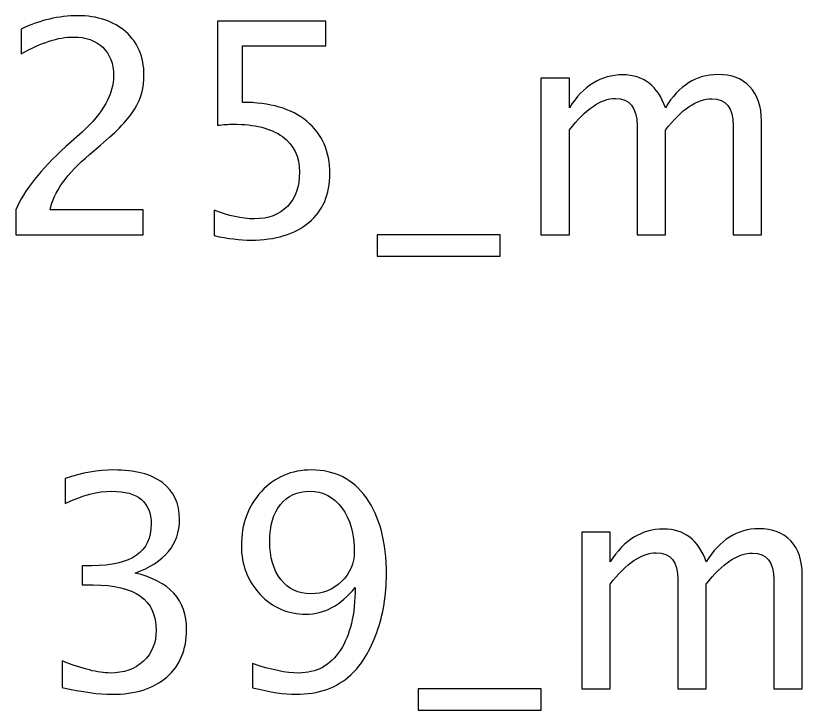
# Model space of a CAD drawing. Header units: centimetres. Extents: x -26.9 to 37.3, y -43.5 to 43.3.
# Drawn here: x -26.93 to -23.55, y 33.176 to 36.16 of the extents above; entities that cross this region are included whole.
import ezdxf

# ---------------------------------------------------------------- set-up
doc = ezdxf.new("R2010")
doc.units = ezdxf.units.CM
doc.header["$MEASUREMENT"] = 0
doc.layers.add('Layer 1', color=7, linetype='Continuous')

msp = doc.modelspace()

# ---------------------------------------------------------------- linework, layer by layer
at = {"layer": 'Layer 1'}
for points, knots in [([(-26.93038, 35.21887), (-26.93038, 35.21887), (-26.93038, 35.32555), (-26.93038, 35.32555), (-26.93038, 35.32555), (-26.89482, 35.40874), (-26.82306, 35.49954), (-26.7149, 35.59754), (-26.7149, 35.59754), (-26.7149, 35.59754), (-26.64505, 35.6602), (-26.64505, 35.6602), (-26.64505, 35.6602), (-26.55509, 35.7419), (-26.51001, 35.82276), (-26.51001, 35.90319), (-26.51001, 35.90319), (-26.51001, 35.95462), (-26.52546, 35.99484), (-26.55615, 36.02426), (-26.55615, 36.02426), (-26.58684, 36.05368), (-26.62939, 36.0685), (-26.68336, 36.0685), (-26.68336, 36.0685), (-26.74644, 36.0685), (-26.82116, 36.04437), (-26.90752, 35.99611), (-26.90752, 35.99611), (-26.90752, 35.99611), (-26.90752, 36.10279), (-26.90752, 36.10279), (-26.90752, 36.10279), (-26.82603, 36.14089), (-26.74496, 36.15994), (-26.6641, 36.15994), (-26.6641, 36.15994), (-26.57817, 36.15994), (-26.50916, 36.13687), (-26.45709, 36.09051), (-26.45709, 36.09051), (-26.40523, 36.04416), (-26.3792, 35.98278), (-26.3792, 35.90615), (-26.3792, 35.90615), (-26.3792, 35.85112), (-26.39232, 35.80222), (-26.41857, 35.75968), (-26.41857, 35.75968), (-26.44503, 35.71692), (-26.49392, 35.66528), (-26.56568, 35.60432), (-26.56568, 35.60432), (-26.56568, 35.60432), (-26.61288, 35.5641), (-26.61288, 35.5641), (-26.61288, 35.5641), (-26.71109, 35.48091), (-26.76782, 35.40133), (-26.78306, 35.32555), (-26.78306, 35.32555), (-26.78306, 35.32555), (-26.38301, 35.32555), (-26.38301, 35.32555), (-26.38301, 35.32555), (-26.38301, 35.32555), (-26.38301, 35.21887), (-26.38301, 35.21887), (-26.38301, 35.21887), (-26.38301, 35.21887), (-26.93038, 35.21887), (-26.93038, 35.21887)], [0, 0, 0, 0, 0.0526316, 0.0526316, 0.0526316, 0.0526316, 0.1052632, 0.1052632, 0.1052632, 0.1052632, 0.1578947, 0.1578947, 0.1578947, 0.1578947, 0.2105263, 0.2105263, 0.2105263, 0.2105263, 0.2631579, 0.2631579, 0.2631579, 0.2631579, 0.3157895, 0.3157895, 0.3157895, 0.3157895, 0.3684211, 0.3684211, 0.3684211, 0.3684211, 0.4210526, 0.4210526, 0.4210526, 0.4210526, 0.4736842, 0.4736842, 0.4736842, 0.4736842, 0.5263158, 0.5263158, 0.5263158, 0.5263158, 0.5789474, 0.5789474, 0.5789474, 0.5789474, 0.6315789, 0.6315789, 0.6315789, 0.6315789, 0.6842105, 0.6842105, 0.6842105, 0.6842105, 0.7368421, 0.7368421, 0.7368421, 0.7368421, 0.7894737, 0.7894737, 0.7894737, 0.7894737, 0.8421053, 0.8421053, 0.8421053, 0.8421053, 0.8947368, 0.8947368, 0.8947368, 0.8947368, 1, 1, 1, 1]), ([(-26.07779, 35.21506), (-26.07779, 35.21506), (-26.07779, 35.32428), (-26.07779, 35.32428), (-26.07779, 35.32428), (-26.01704, 35.29973), (-25.95947, 35.28745), (-25.90443, 35.28745), (-25.90443, 35.28745), (-25.84432, 35.28745), (-25.79691, 35.30523), (-25.76241, 35.34079), (-25.76241, 35.34079), (-25.7279, 35.37635), (-25.71076, 35.42525), (-25.71076, 35.48748), (-25.71076, 35.48748), (-25.71076, 35.55436), (-25.7351, 35.60559), (-25.78378, 35.64093), (-25.78378, 35.64093), (-25.83247, 35.67628), (-25.90295, 35.69385), (-25.99503, 35.69385), (-25.99503, 35.69385), (-26.01641, 35.69385), (-26.03905, 35.69237), (-26.06255, 35.68941), (-26.06255, 35.68941), (-26.06255, 35.68941), (-26.06255, 36.13708), (-26.06255, 36.13708), (-26.06255, 36.13708), (-26.06255, 36.13708), (-25.59773, 36.13708), (-25.59773, 36.13708), (-25.59773, 36.13708), (-25.59773, 36.13708), (-25.59773, 36.0304), (-25.59773, 36.0304), (-25.59773, 36.0304), (-25.59773, 36.0304), (-25.95587, 36.0304), (-25.95587, 36.0304), (-25.95587, 36.0304), (-25.95587, 36.0304), (-25.95587, 35.78783), (-25.95587, 35.78783), (-25.95587, 35.78783), (-25.83776, 35.78783), (-25.74568, 35.76074), (-25.67943, 35.70655), (-25.67943, 35.70655), (-25.61318, 35.65258), (-25.57995, 35.57765), (-25.57995, 35.48176), (-25.57995, 35.48176), (-25.57995, 35.39244), (-25.61001, 35.32259), (-25.67012, 35.272), (-25.67012, 35.272), (-25.73023, 35.22141), (-25.81321, 35.19601), (-25.91904, 35.19601), (-25.91904, 35.19601), (-25.96624, 35.19601), (-26.01916, 35.20236), (-26.07779, 35.21506)], [0, 0, 0, 0, 0.0555556, 0.0555556, 0.0555556, 0.0555556, 0.1111111, 0.1111111, 0.1111111, 0.1111111, 0.1666667, 0.1666667, 0.1666667, 0.1666667, 0.2222222, 0.2222222, 0.2222222, 0.2222222, 0.2777778, 0.2777778, 0.2777778, 0.2777778, 0.3333333, 0.3333333, 0.3333333, 0.3333333, 0.3888889, 0.3888889, 0.3888889, 0.3888889, 0.4444444, 0.4444444, 0.4444444, 0.4444444, 0.5, 0.5, 0.5, 0.5, 0.5555556, 0.5555556, 0.5555556, 0.5555556, 0.6111111, 0.6111111, 0.6111111, 0.6111111, 0.6666667, 0.6666667, 0.6666667, 0.6666667, 0.7222222, 0.7222222, 0.7222222, 0.7222222, 0.7777778, 0.7777778, 0.7777778, 0.7777778, 0.8333333, 0.8333333, 0.8333333, 0.8333333, 0.8888889, 0.8888889, 0.8888889, 0.8888889, 1, 1, 1, 1]), ([(-24.67275, 35.21887), (-24.67275, 35.21887), (-24.67275, 35.89197), (-24.67275, 35.89197), (-24.67275, 35.89197), (-24.67275, 35.89197), (-24.55083, 35.89197), (-24.55083, 35.89197), (-24.55083, 35.89197), (-24.55083, 35.89197), (-24.55083, 35.76476), (-24.55083, 35.76476), (-24.55083, 35.76476), (-24.49135, 35.85895), (-24.41515, 35.90594), (-24.32181, 35.90594), (-24.32181, 35.90594), (-24.23185, 35.90594), (-24.17068, 35.85895), (-24.13808, 35.76476), (-24.13808, 35.76476), (-24.08029, 35.8598), (-24.00494, 35.90721), (-23.91244, 35.90721), (-23.91244, 35.90721), (-23.85339, 35.90721), (-23.80746, 35.88985), (-23.77465, 35.85493), (-23.77465, 35.85493), (-23.74184, 35.82), (-23.72533, 35.77111), (-23.72533, 35.70824), (-23.72533, 35.70824), (-23.72533, 35.70824), (-23.72533, 35.21887), (-23.72533, 35.21887), (-23.72533, 35.21887), (-23.72533, 35.21887), (-23.84725, 35.21887), (-23.84725, 35.21887), (-23.84725, 35.21887), (-23.84725, 35.21887), (-23.84725, 35.68814), (-23.84725, 35.68814), (-23.84725, 35.68814), (-23.84725, 35.76476), (-23.87773, 35.80307), (-23.93869, 35.80307), (-23.93869, 35.80307), (-24.00198, 35.80307), (-24.06844, 35.75841), (-24.13808, 35.66887), (-24.13808, 35.66887), (-24.13808, 35.66887), (-24.13808, 35.21887), (-24.13808, 35.21887), (-24.13808, 35.21887), (-24.13808, 35.21887), (-24.26, 35.21887), (-24.26, 35.21887), (-24.26, 35.21887), (-24.26, 35.21887), (-24.26, 35.68856), (-24.26, 35.68856), (-24.26, 35.68856), (-24.26, 35.76582), (-24.2909, 35.80434), (-24.35292, 35.80434), (-24.35292, 35.80434), (-24.41452, 35.80434), (-24.48056, 35.75947), (-24.55083, 35.66951), (-24.55083, 35.66951), (-24.55083, 35.66951), (-24.55083, 35.21887), (-24.55083, 35.21887), (-24.55083, 35.21887), (-24.55083, 35.21887), (-24.67275, 35.21887), (-24.67275, 35.21887)], [0, 0, 0, 0, 0.047619, 0.047619, 0.047619, 0.047619, 0.0952381, 0.0952381, 0.0952381, 0.0952381, 0.1428571, 0.1428571, 0.1428571, 0.1428571, 0.1904762, 0.1904762, 0.1904762, 0.1904762, 0.2380952, 0.2380952, 0.2380952, 0.2380952, 0.2857143, 0.2857143, 0.2857143, 0.2857143, 0.3333333, 0.3333333, 0.3333333, 0.3333333, 0.3809524, 0.3809524, 0.3809524, 0.3809524, 0.4285714, 0.4285714, 0.4285714, 0.4285714, 0.4761905, 0.4761905, 0.4761905, 0.4761905, 0.5238095, 0.5238095, 0.5238095, 0.5238095, 0.5714286, 0.5714286, 0.5714286, 0.5714286, 0.6190476, 0.6190476, 0.6190476, 0.6190476, 0.6666667, 0.6666667, 0.6666667, 0.6666667, 0.7142857, 0.7142857, 0.7142857, 0.7142857, 0.7619048, 0.7619048, 0.7619048, 0.7619048, 0.8095238, 0.8095238, 0.8095238, 0.8095238, 0.8571429, 0.8571429, 0.8571429, 0.8571429, 0.9047619, 0.9047619, 0.9047619, 0.9047619, 1, 1, 1, 1]), ([(-25.37633, 35.12743), (-25.37633, 35.12743), (-25.37633, 35.21887), (-25.37633, 35.21887), (-25.37633, 35.21887), (-25.37633, 35.21887), (-24.84801, 35.21887), (-24.84801, 35.21887), (-24.84801, 35.21887), (-24.84801, 35.21887), (-24.84801, 35.12743), (-24.84801, 35.12743), (-24.84801, 35.12743), (-24.84801, 35.12743), (-25.37633, 35.12743), (-25.37633, 35.12743)], [0, 0, 0, 0, 0.2, 0.2, 0.2, 0.2, 0.4, 0.4, 0.4, 0.4, 0.6, 0.6, 0.6, 0.6, 1, 1, 1, 1]), ([(-26.73057, 33.27365), (-26.73057, 33.27365), (-26.73057, 33.38795), (-26.73057, 33.38795), (-26.73057, 33.38795), (-26.64336, 33.35324), (-26.57499, 33.33588), (-26.52483, 33.33588), (-26.52483, 33.33588), (-26.46577, 33.33588), (-26.41815, 33.35281), (-26.38153, 33.38689), (-26.38153, 33.38689), (-26.34491, 33.42097), (-26.32671, 33.46542), (-26.32671, 33.52003), (-26.32671, 33.52003), (-26.32671, 33.64957), (-26.41688, 33.71434), (-26.59722, 33.71434), (-26.59722, 33.71434), (-26.59722, 33.71434), (-26.64548, 33.71434), (-26.64548, 33.71434), (-26.64548, 33.71434), (-26.64548, 33.71434), (-26.64548, 33.79626), (-26.64548, 33.79626), (-26.64548, 33.79626), (-26.64548, 33.79626), (-26.60272, 33.79689), (-26.60272, 33.79689), (-26.60272, 33.79689), (-26.43318, 33.79689), (-26.3483, 33.85658), (-26.3483, 33.97617), (-26.3483, 33.97617), (-26.3483, 34.06994), (-26.4046, 34.11693), (-26.517, 34.11693), (-26.517, 34.11693), (-26.57732, 34.11693), (-26.64421, 34.09957), (-26.71787, 34.06486), (-26.71787, 34.06486), (-26.71787, 34.06486), (-26.71787, 34.17154), (-26.71787, 34.17154), (-26.71787, 34.17154), (-26.64569, 34.19609), (-26.57605, 34.20837), (-26.50917, 34.20837), (-26.50917, 34.20837), (-26.41815, 34.20837), (-26.34809, 34.19017), (-26.2994, 34.15376), (-26.2994, 34.15376), (-26.25072, 34.11757), (-26.22638, 34.06486), (-26.22638, 33.99586), (-26.22638, 33.99586), (-26.22638, 33.88812), (-26.29009, 33.81128), (-26.41773, 33.76556), (-26.41773, 33.76556), (-26.26977, 33.73106), (-26.1959, 33.64999), (-26.1959, 33.52194), (-26.1959, 33.52194), (-26.1959, 33.43558), (-26.22447, 33.36763), (-26.28141, 33.31831), (-26.28141, 33.31831), (-26.33835, 33.26899), (-26.41667, 33.24444), (-26.51615, 33.24444), (-26.51615, 33.24444), (-26.57288, 33.24444), (-26.64421, 33.25418), (-26.73057, 33.27365)], [0, 0, 0, 0, 0.047619, 0.047619, 0.047619, 0.047619, 0.0952381, 0.0952381, 0.0952381, 0.0952381, 0.1428571, 0.1428571, 0.1428571, 0.1428571, 0.1904762, 0.1904762, 0.1904762, 0.1904762, 0.2380952, 0.2380952, 0.2380952, 0.2380952, 0.2857143, 0.2857143, 0.2857143, 0.2857143, 0.3333333, 0.3333333, 0.3333333, 0.3333333, 0.3809524, 0.3809524, 0.3809524, 0.3809524, 0.4285714, 0.4285714, 0.4285714, 0.4285714, 0.4761905, 0.4761905, 0.4761905, 0.4761905, 0.5238095, 0.5238095, 0.5238095, 0.5238095, 0.5714286, 0.5714286, 0.5714286, 0.5714286, 0.6190476, 0.6190476, 0.6190476, 0.6190476, 0.6666667, 0.6666667, 0.6666667, 0.6666667, 0.7142857, 0.7142857, 0.7142857, 0.7142857, 0.7619048, 0.7619048, 0.7619048, 0.7619048, 0.8095238, 0.8095238, 0.8095238, 0.8095238, 0.8571429, 0.8571429, 0.8571429, 0.8571429, 0.9047619, 0.9047619, 0.9047619, 0.9047619, 1, 1, 1, 1]), ([(-25.91227, 33.27238), (-25.91227, 33.27238), (-25.91227, 33.37652), (-25.91227, 33.37652), (-25.91227, 33.37652), (-25.83459, 33.34943), (-25.76855, 33.33588), (-25.71394, 33.33588), (-25.71394, 33.33588), (-25.63795, 33.33588), (-25.57847, 33.36827), (-25.53571, 33.43304), (-25.53571, 33.43304), (-25.49296, 33.49781), (-25.47158, 33.58798), (-25.47158, 33.70333), (-25.47158, 33.70333), (-25.5336, 33.62692), (-25.60408, 33.58861), (-25.68325, 33.58861), (-25.68325, 33.58861), (-25.7605, 33.58861), (-25.82612, 33.61697), (-25.87988, 33.67391), (-25.87988, 33.67391), (-25.93365, 33.73085), (-25.96053, 33.80007), (-25.96053, 33.88198), (-25.96053, 33.88198), (-25.96053, 33.97596), (-25.93195, 34.05385), (-25.87459, 34.11566), (-25.87459, 34.11566), (-25.81744, 34.17747), (-25.74548, 34.20837), (-25.65869, 34.20837), (-25.65869, 34.20837), (-25.559, 34.20837), (-25.48047, 34.16837), (-25.42311, 34.08836), (-25.42311, 34.08836), (-25.36575, 34.00835), (-25.33696, 33.89891), (-25.33696, 33.75985), (-25.33696, 33.75985), (-25.33696, 33.67137), (-25.35072, 33.58819), (-25.37845, 33.51029), (-25.37845, 33.51029), (-25.40617, 33.43219), (-25.44322, 33.37165), (-25.48999, 33.32826), (-25.48999, 33.32826), (-25.54968, 33.27238), (-25.62842, 33.24444), (-25.72579, 33.24444), (-25.72579, 33.24444), (-25.77384, 33.24444), (-25.83586, 33.25375), (-25.91227, 33.27238)], [0, 0, 0, 0, 0.0625, 0.0625, 0.0625, 0.0625, 0.125, 0.125, 0.125, 0.125, 0.1875, 0.1875, 0.1875, 0.1875, 0.25, 0.25, 0.25, 0.25, 0.3125, 0.3125, 0.3125, 0.3125, 0.375, 0.375, 0.375, 0.375, 0.4375, 0.4375, 0.4375, 0.4375, 0.5, 0.5, 0.5, 0.5, 0.5625, 0.5625, 0.5625, 0.5625, 0.625, 0.625, 0.625, 0.625, 0.6875, 0.6875, 0.6875, 0.6875, 0.75, 0.75, 0.75, 0.75, 0.8125, 0.8125, 0.8125, 0.8125, 0.875, 0.875, 0.875, 0.875, 1, 1, 1, 1]), ([(-25.83861, 33.90272), (-25.83861, 33.83287), (-25.82273, 33.77763), (-25.79098, 33.73699), (-25.79098, 33.73699), (-25.75923, 33.69656), (-25.71648, 33.67624), (-25.6625, 33.67624), (-25.6625, 33.67624), (-25.61064, 33.67624), (-25.56641, 33.69381), (-25.53, 33.72895), (-25.53, 33.72895), (-25.49359, 33.76408), (-25.47539, 33.80663), (-25.47539, 33.85616), (-25.47539, 33.85616), (-25.47539, 33.93447), (-25.49296, 33.99755), (-25.52831, 34.04518), (-25.52831, 34.04518), (-25.56344, 34.09301), (-25.60959, 34.11693), (-25.66695, 34.11693), (-25.66695, 34.11693), (-25.7205, 34.11693), (-25.76241, 34.09788), (-25.79289, 34.05978), (-25.79289, 34.05978), (-25.82337, 34.02168), (-25.83861, 33.9694), (-25.83861, 33.90272)], [0, 0, 0, 0, 0.1111111, 0.1111111, 0.1111111, 0.1111111, 0.2222222, 0.2222222, 0.2222222, 0.2222222, 0.3333333, 0.3333333, 0.3333333, 0.3333333, 0.4444444, 0.4444444, 0.4444444, 0.4444444, 0.5555556, 0.5555556, 0.5555556, 0.5555556, 0.6666667, 0.6666667, 0.6666667, 0.6666667, 0.7777778, 0.7777778, 0.7777778, 0.7777778, 1, 1, 1, 1]), ([(-24.49707, 33.2673), (-24.49707, 33.2673), (-24.49707, 33.9404), (-24.49707, 33.9404), (-24.49707, 33.9404), (-24.49707, 33.9404), (-24.37515, 33.9404), (-24.37515, 33.9404), (-24.37515, 33.9404), (-24.37515, 33.9404), (-24.37515, 33.81319), (-24.37515, 33.81319), (-24.37515, 33.81319), (-24.31567, 33.90738), (-24.23947, 33.95437), (-24.14613, 33.95437), (-24.14613, 33.95437), (-24.05617, 33.95437), (-23.995, 33.90738), (-23.9624, 33.81319), (-23.9624, 33.81319), (-23.90461, 33.90823), (-23.82926, 33.95564), (-23.73676, 33.95564), (-23.73676, 33.95564), (-23.67771, 33.95564), (-23.63178, 33.93828), (-23.59897, 33.90336), (-23.59897, 33.90336), (-23.56616, 33.86843), (-23.54965, 33.81954), (-23.54965, 33.75667), (-23.54965, 33.75667), (-23.54965, 33.75667), (-23.54965, 33.2673), (-23.54965, 33.2673), (-23.54965, 33.2673), (-23.54965, 33.2673), (-23.67157, 33.2673), (-23.67157, 33.2673), (-23.67157, 33.2673), (-23.67157, 33.2673), (-23.67157, 33.73657), (-23.67157, 33.73657), (-23.67157, 33.73657), (-23.67157, 33.81319), (-23.70205, 33.8515), (-23.76301, 33.8515), (-23.76301, 33.8515), (-23.8263, 33.8515), (-23.89276, 33.80684), (-23.9624, 33.7173), (-23.9624, 33.7173), (-23.9624, 33.7173), (-23.9624, 33.2673), (-23.9624, 33.2673), (-23.9624, 33.2673), (-23.9624, 33.2673), (-24.08432, 33.2673), (-24.08432, 33.2673), (-24.08432, 33.2673), (-24.08432, 33.2673), (-24.08432, 33.73699), (-24.08432, 33.73699), (-24.08432, 33.73699), (-24.08432, 33.81425), (-24.11522, 33.85277), (-24.17724, 33.85277), (-24.17724, 33.85277), (-24.23884, 33.85277), (-24.30488, 33.8079), (-24.37515, 33.71794), (-24.37515, 33.71794), (-24.37515, 33.71794), (-24.37515, 33.2673), (-24.37515, 33.2673), (-24.37515, 33.2673), (-24.37515, 33.2673), (-24.49707, 33.2673), (-24.49707, 33.2673)], [0, 0, 0, 0, 0.047619, 0.047619, 0.047619, 0.047619, 0.0952381, 0.0952381, 0.0952381, 0.0952381, 0.1428571, 0.1428571, 0.1428571, 0.1428571, 0.1904762, 0.1904762, 0.1904762, 0.1904762, 0.2380952, 0.2380952, 0.2380952, 0.2380952, 0.2857143, 0.2857143, 0.2857143, 0.2857143, 0.3333333, 0.3333333, 0.3333333, 0.3333333, 0.3809524, 0.3809524, 0.3809524, 0.3809524, 0.4285714, 0.4285714, 0.4285714, 0.4285714, 0.4761905, 0.4761905, 0.4761905, 0.4761905, 0.5238095, 0.5238095, 0.5238095, 0.5238095, 0.5714286, 0.5714286, 0.5714286, 0.5714286, 0.6190476, 0.6190476, 0.6190476, 0.6190476, 0.6666667, 0.6666667, 0.6666667, 0.6666667, 0.7142857, 0.7142857, 0.7142857, 0.7142857, 0.7619048, 0.7619048, 0.7619048, 0.7619048, 0.8095238, 0.8095238, 0.8095238, 0.8095238, 0.8571429, 0.8571429, 0.8571429, 0.8571429, 0.9047619, 0.9047619, 0.9047619, 0.9047619, 1, 1, 1, 1]), ([(-25.20065, 33.17586), (-25.20065, 33.17586), (-25.20065, 33.2673), (-25.20065, 33.2673), (-25.20065, 33.2673), (-25.20065, 33.2673), (-24.67233, 33.2673), (-24.67233, 33.2673), (-24.67233, 33.2673), (-24.67233, 33.2673), (-24.67233, 33.17586), (-24.67233, 33.17586), (-24.67233, 33.17586), (-24.67233, 33.17586), (-25.20065, 33.17586), (-25.20065, 33.17586)], [0, 0, 0, 0, 0.2, 0.2, 0.2, 0.2, 0.4, 0.4, 0.4, 0.4, 0.6, 0.6, 0.6, 0.6, 1, 1, 1, 1])]:
    msp.add_open_spline(points, degree=3, knots=knots, dxfattribs=at)

doc.saveas('drawing.dxf')
